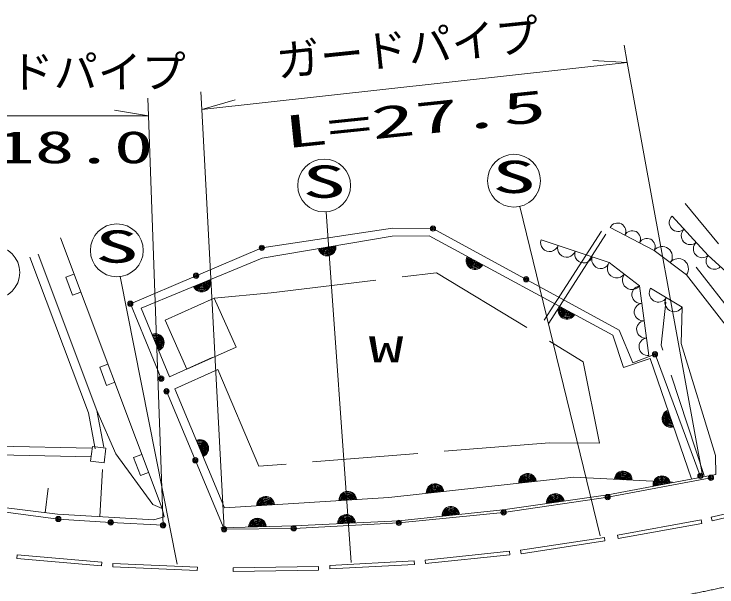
# Model space of a CAD drawing. Units: millimetres, scale not verified. Extents: x 40000 to 680000, y 20000 to 380000.
# Drawn here: x 162721 to 202627, y 272050 to 304561 of the extents above; entities that cross this region are included whole.
import ezdxf
from ezdxf.enums import TextEntityAlignment as Align

# ---------------------------------------------------------------- set-up
doc = ezdxf.new("R2010")
doc.units = ezdxf.units.MM
doc.header["$LTSCALE"] = 1000
doc.linetypes.add('CHAIN', pattern=[18.5, 12, -1.5, 3.5, -1.5])
doc.linetypes.add('DASHED', pattern=[7.5, 6, -1.5])
for name, color, linetype, lineweight in [('M-BGD', 7, 'Continuous', 13), ('M-BMK', 2, 'CHAIN', 13), ('M-STR-HTXT', 7, 'Continuous', 13)]:
    doc.layers.add(name, color=color, linetype=linetype, lineweight=lineweight)
doc.layers.add('M-BMK-HTXT', color=7, linetype='Continuous')
doc.styles.add('ＭＳ ゴシック', font='')
doc.styles.get('ＭＳ ゴシック').set_extended_font_data('MS Gothic')

msp = doc.modelspace()

# ---------------------------------------------------------------- linework, layer by layer
at = {"layer": 'M-BGD', "linetype": 'DASHED'}
for p, q in [((202711, 291525), (200820, 293815)), ((192826, 287188), (196315, 292613)), ((193079, 287026), (196568, 292451)), ((201443, 290196), (205142, 285445)), ((177309, 288743), (186707, 289884)), ((186707, 289884), (195028, 284827)), ((200891, 289766), (204766, 284789)), ((174089, 288442), (177309, 288743)), ((199462, 285767), (199730, 288211)), ((201911, 278375), (199462, 285767)), ((195028, 284827), (195964, 280201)), ((176614, 278898), (174286, 284390)), ((193119, 280234), (176614, 278898)), ((195964, 280201), (193119, 280234))]:
    msp.add_line(p, q, dxfattribs=at)
at = {"layer": 'M-BGD'}
for p, q in [((200080, 293099), (202137, 290865)), ((176789, 291297), (184199, 292414)), ((184199, 292414), (186506, 292389)), ((186506, 292389), (197084, 286630)), ((199065, 291144), (196568, 292451)), ((165352, 291856), (171133, 276500)), ((176808, 290711), (184190, 291960)), ((184190, 291960), (186282, 291976)), ((186282, 291976), (196721, 286338)), ((192640, 291752), (196517, 290467)), ((164094, 290941), (167423, 282061)), ((169324, 288125), (176789, 291297)), ((200891, 289766), (199065, 291144)), ((163626, 290765), (166939, 281927)), ((169936, 287868), (176808, 290711)), ((202137, 290865), (204881, 288320)), ((196517, 290467), (198226, 289130)), ((165655, 289632), (166123, 289808)), ((166040, 288609), (165655, 289632)), ((198226, 289130), (198767, 285191)), ((198860, 289007), (200645, 287920)), ((166040, 288609), (166508, 288785)), ((171077, 283872), (169324, 288125)), ((174089, 288442), (171294, 287196)), ((175334, 285649), (174089, 288442)), ((171547, 283977), (169936, 287868)), ((200604, 285865), (200645, 287920)), ((171294, 287196), (172538, 284404)), ((197084, 286630), (197857, 284775)), ((196721, 286338), (197319, 284509)), ((202548, 279500), (200604, 285865)), ((172538, 284404), (175334, 285649)), ((171547, 283977), (173977, 285074)), ((197319, 284509), (198844, 285021)), ((197857, 284775), (199111, 285255)), ((198844, 285021), (201190, 278190)), ((199111, 285255), (201684, 278352)), ((167582, 284514), (168050, 284690)), ((167967, 283490), (167582, 284514)), ((171855, 283294), (174286, 284390)), ((167967, 283490), (168435, 283666)), ((171374, 283152), (174652, 275319)), ((174671, 276539), (171855, 283294)), ((166939, 281927), (167318, 279887)), ((167423, 282061), (167810, 279979)), ((167423, 282061), (168492, 279610)), ((167136, 279927), (154935, 280198)), ((167068, 279190), (167171, 280014)), ((167171, 280014), (167939, 279918)), ((167939, 279918), (167837, 279094)), ((167125, 279427), (154924, 279698)), ((168492, 279610), (170594, 276719)), ((169509, 279395), (169977, 279571)), ((169894, 278372), (169509, 279395)), ((202556, 278428), (202548, 279500)), ((167837, 279094), (167068, 279190)), ((167737, 278720), (167584, 276041)), ((169894, 278372), (170362, 278548)), ((194499, 278271), (183999, 277122)), ((200109, 277987), (194499, 278271)), ((202286, 278246), (196424, 277149)), ((202556, 278428), (196440, 277270)), ((164662, 277655), (164490, 276264)), ((183999, 277122), (174671, 276539)), ((196440, 277270), (190470, 276418)), ((196424, 277149), (190514, 276278)), ((202308, 276003), (206991, 277074)), ((165186, 276178), (159331, 276900)), ((170594, 276719), (171133, 276500)), ((207035, 276879), (202353, 275808)), ((165234, 275904), (162258, 276286)), ((170666, 275866), (165186, 276178)), ((171133, 276500), (171242, 276019)), ((190470, 276418), (184568, 275810)), ((190514, 276278), (184569, 275686)), ((168211, 275712), (165234, 275904)), ((171242, 276019), (170666, 275866)), ((184568, 275810), (178619, 275511)), ((196988, 274985), (201728, 275853)), ((201728, 275853), (201764, 275657)), ((202353, 275808), (202308, 276003)), ((171183, 275548), (168211, 275712)), ((178619, 275511), (174459, 275399)), ((178601, 275374), (174652, 275319)), ((184569, 275686), (178601, 275374)), ((201764, 275657), (197024, 274789)), ((197024, 274789), (196988, 274985)), ((191481, 274134), (196236, 274855)), ((196266, 274658), (191511, 273937)), ((196236, 274855), (196266, 274658)), ((162896, 273868), (162879, 273669)), ((167706, 273455), (162896, 273868)), ((186053, 273578), (190845, 274072)), ((190865, 273873), (186073, 273379)), ((190845, 274072), (190865, 273873)), ((191511, 273937), (191481, 274134)), ((162879, 273669), (167689, 273255)), ((167689, 273255), (167706, 273455)), ((168331, 273387), (168322, 273188)), ((173132, 273176), (168331, 273387)), ((180647, 273268), (185439, 273531)), ((185439, 273531), (185450, 273332)), ((186073, 273379), (186053, 273578)), ((168322, 273188), (173123, 272976)), ((173123, 272976), (173132, 273176)), ((180001, 273207), (175167, 273134)), ((175167, 273134), (175170, 272934)), ((175170, 272934), (180004, 273007)), ((180004, 273007), (180001, 273207)), ((180658, 273068), (180647, 273268)), ((185450, 273332), (180658, 273068))]:
    msp.add_line(p, q, dxfattribs=at)
for centre, radius in [((186506, 292389), 150), ((186506, 292389), 100), ((186506, 292389), 50), ((176789, 291297), 150), ((176789, 291297), 100), ((176789, 291297), 50), ((173056, 289711), 150), ((173056, 289711), 100), ((173056, 289711), 50), ((191795, 289510), 150), ((191795, 289510), 100), ((191795, 289510), 50), ((169324, 288125), 150), ((169324, 288125), 100), ((169324, 288125), 50), ((199111, 285255), 150), ((199111, 285255), 100), ((199111, 285255), 50), ((171077, 283872), 150), ((171077, 283872), 100), ((171077, 283872), 50), ((171374, 283152), 150), ((171374, 283152), 100), ((171374, 283152), 50), ((173013, 279236), 150), ((173013, 279236), 100), ((173013, 279236), 50), ((201684, 278352), 150), ((201684, 278352), 100), ((201684, 278352), 50), ((202286, 278246), 150), ((202286, 278246), 100), ((202286, 278246), 50), ((196424, 277149), 150), ((196424, 277149), 100), ((196424, 277149), 50), ((190514, 276278), 150), ((190514, 276278), 100), ((190514, 276278), 50), ((165234, 275904), 150), ((165234, 275904), 100), ((165234, 275904), 50), ((168211, 275712), 150), ((168211, 275712), 100), ((168211, 275712), 50), ((184569, 275686), 150), ((184569, 275686), 100), ((171183, 275548), 150), ((171183, 275548), 100), ((171183, 275548), 50), ((174652, 275319), 150), ((174652, 275319), 150), ((174652, 275319), 100), ((174652, 275319), 100), ((174652, 275319), 50), ((174652, 275319), 50), ((178601, 275374), 150), ((178601, 275374), 100), ((178601, 275374), 50), ((184569, 275686), 50)]:
    msp.add_circle(centre, radius, dxfattribs=at)
for centre, radius, start, end in [((200423, 292727), 506, 132.6312, 312.6312), ((196984, 292233), 470, 332.3799, 152.3799), ((197816, 291797), 470, 332.3799, 152.3799), ((201108, 291982), 506, 132.6312, 312.6312), ((193124, 291592), 511, 161.6541, 341.6541), ((198649, 291362), 470, 332.3799, 152.3799), ((180499, 291335), 500, 189.6035, 9.6035), ((180499, 291335), 500, 189.6035, 9.6035), ((180499, 291335), 450, 189.6035, 9.6035), ((180499, 291335), 400, 189.6035, 9.6035), ((180499, 291335), 350, 189.6035, 9.6035), ((180499, 291335), 300, 189.6035, 9.6035), ((180499, 291335), 250, 189.6035, 9.6035), ((180499, 291335), 200, 189.6035, 9.6035), ((180499, 291335), 150, 189.6035, 9.6035), ((180499, 291335), 100, 189.6035, 9.6035), ((180499, 291335), 50, 189.6035, 9.6035), ((194094, 291270), 511, 161.6541, 341.6541), ((199522, 290799), 572, 322.9648, 142.9648), ((201794, 291237), 506, 132.6312, 312.6312), ((195063, 290949), 511, 161.6541, 341.6541), ((188892, 290566), 500, 151.6276, 331.6276), ((188892, 290566), 500, 151.6276, 331.6276), ((188892, 290566), 450, 151.6276, 331.6276), ((188892, 290566), 400, 151.6276, 331.6276), ((188892, 290566), 350, 151.6276, 331.6276), ((188892, 290566), 300, 151.6276, 331.6276), ((188892, 290566), 250, 151.6276, 331.6276), ((188892, 290566), 200, 151.6276, 331.6276), ((188892, 290566), 150, 151.6276, 331.6276), ((188892, 290566), 100, 151.6276, 331.6276), ((188892, 290566), 50, 151.6276, 331.6276), ((196032, 290627), 511, 161.6541, 341.6541), ((200434, 290111), 572, 322.9648, 142.9648), ((202480, 290547), 468, 137.1502, 317.1502), ((196944, 290132), 542, 141.9834, 321.9834), ((197799, 289464), 542, 141.9834, 321.9834), ((173372, 289290), 500, 202.471, 22.471), ((173372, 289290), 500, 202.471, 22.471), ((173372, 289290), 450, 202.471, 22.471), ((173372, 289290), 400, 202.471, 22.471), ((173372, 289290), 350, 202.471, 22.471), ((173372, 289290), 300, 202.471, 22.471), ((173372, 289290), 250, 202.471, 22.471), ((173372, 289290), 200, 202.471, 22.471), ((173372, 289290), 150, 202.471, 22.471), ((173372, 289290), 100, 202.471, 22.471), ((173372, 289290), 50, 202.471, 22.471), ((198294, 288638), 497, 97.8154, 277.8154), ((199306, 288735), 522, 148.6576, 328.6576), ((198429, 287653), 497, 97.8154, 277.8154), ((200199, 288192), 522, 148.6576, 328.6576), ((194112, 287747), 500, 151.6276, 331.6276), ((194112, 287747), 500, 151.6276, 331.6276), ((194112, 287747), 450, 151.6276, 331.6276), ((194112, 287747), 400, 151.6276, 331.6276), ((194112, 287747), 350, 151.6276, 331.6276), ((194112, 287747), 300, 151.6276, 331.6276), ((194112, 287747), 250, 151.6276, 331.6276), ((194112, 287747), 200, 151.6276, 331.6276), ((194112, 287747), 150, 151.6276, 331.6276), ((194112, 287747), 100, 151.6276, 331.6276), ((194112, 287747), 50, 151.6276, 331.6276), ((198564, 286668), 497, 97.8154, 277.8154), ((170742, 285923), 500, 292.4893, 112.4893), ((170742, 285923), 500, 292.4893, 112.4893), ((170742, 285923), 450, 292.4893, 112.4893), ((170742, 285923), 400, 292.4893, 112.4893), ((170742, 285923), 350, 292.4893, 112.4893), ((170742, 285923), 300, 292.4893, 112.4893), ((170742, 285923), 250, 292.4893, 112.4893), ((198699, 285683), 497, 97.8154, 277.8154), ((170742, 285923), 200, 292.4893, 112.4893), ((170742, 285923), 150, 292.4893, 112.4893), ((170742, 285923), 100, 292.4893, 112.4893), ((170742, 285923), 50, 292.4893, 112.4893), ((200017, 281606), 500, 108.9477, 288.9477), ((200017, 281606), 500, 108.9477, 288.9477), ((200017, 281606), 450, 108.9477, 288.9477), ((200017, 281606), 400, 108.9477, 288.9477), ((200017, 281606), 350, 108.9477, 288.9477), ((200017, 281606), 300, 108.9477, 288.9477), ((200017, 281606), 250, 108.9477, 288.9477), ((200017, 281606), 200, 108.9477, 288.9477), ((200017, 281606), 150, 108.9477, 288.9477), ((200017, 281606), 100, 108.9477, 288.9477), ((200017, 281606), 50, 108.9477, 288.9477), ((173263, 279916), 500, 292.6298, 112.6298), ((173263, 279916), 500, 292.6298, 112.6298), ((173263, 279916), 450, 292.6298, 112.6298), ((173263, 279916), 400, 292.6298, 112.6298), ((173263, 279916), 350, 292.6298, 112.6298), ((173263, 279916), 300, 292.6298, 112.6298), ((173263, 279916), 250, 292.6298, 112.6298), ((173263, 279916), 200, 292.6298, 112.6298), ((173263, 279916), 150, 292.6298, 112.6298), ((173263, 279916), 100, 292.6298, 112.6298), ((173263, 279916), 50, 292.6298, 112.6298), ((197304, 278129), 500, 357.0979, 177.0979), ((197304, 278129), 500, 357.0979, 177.0979), ((197304, 278129), 450, 357.0979, 177.0979), ((191874, 277984), 500, 6.2459, 186.2459), ((191874, 277984), 500, 6.2459, 186.2459), ((191874, 277984), 450, 6.2459, 186.2459), ((191874, 277984), 400, 6.2459, 186.2459), ((191874, 277984), 350, 6.2459, 186.2459), ((191874, 277984), 300, 6.2459, 186.2459), ((191874, 277984), 250, 6.2459, 186.2459), ((191874, 277984), 200, 6.2459, 186.2459), ((197304, 278129), 400, 357.0979, 177.0979), ((197304, 278129), 350, 357.0979, 177.0979), ((197304, 278129), 300, 357.0979, 177.0979), ((197304, 278129), 250, 357.0979, 177.0979), ((197304, 278129), 200, 357.0979, 177.0979), ((197304, 278129), 150, 357.0979, 177.0979), ((197304, 278129), 100, 357.0979, 177.0979), ((197304, 278129), 50, 357.0979, 177.0979), ((199498, 277849), 500, 10.716, 190.716), ((199498, 277849), 500, 10.716, 190.716), ((199498, 277849), 450, 10.716, 190.716), ((199498, 277849), 400, 10.716, 190.716), ((199498, 277849), 350, 10.716, 190.716), ((199498, 277849), 300, 10.716, 190.716), ((186624, 277410), 500, 6.2459, 186.2459), ((186624, 277410), 500, 6.2459, 186.2459), ((186624, 277410), 450, 6.2459, 186.2459), ((186624, 277410), 400, 6.2459, 186.2459), ((186624, 277410), 350, 6.2459, 186.2459), ((191874, 277984), 150, 6.2459, 186.2459), ((191874, 277984), 100, 6.2459, 186.2459), ((191874, 277984), 50, 6.2459, 186.2459), ((199498, 277849), 250, 10.716, 190.716), ((199498, 277849), 200, 10.716, 190.716), ((199498, 277849), 150, 10.716, 190.716), ((199498, 277849), 100, 10.716, 190.716), ((199498, 277849), 50, 10.716, 190.716), ((181667, 276976), 500, 3.5806, 183.5806), ((181667, 276976), 500, 3.5806, 183.5806), ((181667, 276976), 450, 3.5806, 183.5806), ((181667, 276976), 400, 3.5806, 183.5806), ((186624, 277410), 300, 6.2459, 186.2459), ((186624, 277410), 250, 6.2459, 186.2459), ((186624, 277410), 200, 6.2459, 186.2459), ((186624, 277410), 150, 6.2459, 186.2459), ((186624, 277410), 100, 6.2459, 186.2459), ((186624, 277410), 50, 6.2459, 186.2459), ((177003, 276685), 500, 3.5806, 183.5806), ((177003, 276685), 500, 3.5806, 183.5806), ((177003, 276685), 450, 3.5806, 183.5806), ((177003, 276685), 400, 3.5806, 183.5806), ((177003, 276685), 350, 3.5806, 183.5806), ((177003, 276685), 300, 3.5806, 183.5806), ((181667, 276976), 350, 3.5806, 183.5806), ((181667, 276976), 300, 3.5806, 183.5806), ((181667, 276976), 250, 3.5806, 183.5806), ((181667, 276976), 200, 3.5806, 183.5806), ((181667, 276976), 150, 3.5806, 183.5806), ((181667, 276976), 100, 3.5806, 183.5806), ((181667, 276976), 50, 3.5806, 183.5806), ((193455, 276844), 500, 8.1269, 188.1269), ((193455, 276844), 500, 8.1269, 188.1269), ((193455, 276844), 450, 8.1269, 188.1269), ((193455, 276844), 400, 8.1269, 188.1269), ((193455, 276844), 350, 8.1269, 188.1269), ((193455, 276844), 300, 8.1269, 188.1269), ((193455, 276844), 250, 8.1269, 188.1269), ((193455, 276844), 200, 8.1269, 188.1269), ((193455, 276844), 150, 8.1269, 188.1269), ((177003, 276685), 250, 3.5806, 183.5806), ((177003, 276685), 200, 3.5806, 183.5806), ((177003, 276685), 150, 3.5806, 183.5806), ((177003, 276685), 100, 3.5806, 183.5806), ((177003, 276685), 50, 3.5806, 183.5806), ((187519, 276114), 500, 5.8783, 185.8783), ((187519, 276114), 500, 5.8783, 185.8783), ((187519, 276114), 450, 5.8783, 185.8783), ((193455, 276844), 100, 8.1269, 188.1269), ((193455, 276844), 50, 8.1269, 188.1269), ((181594, 275661), 500, 2.8776, 182.8776), ((181594, 275661), 500, 2.8776, 182.8776), ((187519, 276114), 400, 5.8783, 185.8783), ((187519, 276114), 350, 5.8783, 185.8783), ((187519, 276114), 300, 5.8783, 185.8783), ((187519, 276114), 250, 5.8783, 185.8783), ((187519, 276114), 200, 5.8783, 185.8783), ((187519, 276114), 150, 5.8783, 185.8783), ((187519, 276114), 100, 5.8783, 185.8783), ((187519, 276114), 50, 5.8783, 185.8783), ((176539, 275455), 500, 1.5445, 181.5445), ((176539, 275455), 500, 1.5445, 181.5445), ((176539, 275455), 450, 1.5445, 181.5445), ((176539, 275455), 400, 1.5445, 181.5445), ((176539, 275455), 350, 1.5445, 181.5445), ((176539, 275455), 300, 1.5445, 181.5445), ((181594, 275661), 450, 2.8776, 182.8776), ((181594, 275661), 400, 2.8776, 182.8776), ((181594, 275661), 350, 2.8776, 182.8776), ((181594, 275661), 300, 2.8776, 182.8776), ((181594, 275661), 250, 2.8776, 182.8776), ((181594, 275661), 200, 2.8776, 182.8776), ((181594, 275661), 150, 2.8776, 182.8776), ((181594, 275661), 100, 2.8776, 182.8776), ((176539, 275455), 250, 1.5445, 181.5445), ((176539, 275455), 200, 1.5445, 181.5445), ((176539, 275455), 150, 1.5445, 181.5445), ((176539, 275455), 100, 1.5445, 181.5445), ((176539, 275455), 50, 1.5445, 181.5445), ((181594, 275661), 50, 2.8776, 182.8776)]:
    msp.add_arc(centre, radius, start, end, dxfattribs=at)
at = {"layer": 'M-BMK'}
msp.add_open_spline([(179108, 268988), (179846, 269018), (180584, 269049), (181322, 269086), (182060, 269124), (182798, 269168), (183535, 269221), (184272, 269274), (185009, 269337), (185745, 269404), (190158, 269811), (194557, 270410), (198916, 271213), (205494, 272425), (211984, 274101), (218384, 276050), (224750, 277988), (231026, 280195), (237258, 282518), (241422, 284070), (245566, 285674), (249704, 287292), (250394, 287561), (251084, 287831), (251774, 288101), (252463, 288371), (253153, 288640), (253843, 288909), (254533, 289179), (255222, 289449), (255912, 289719)], degree=3, knots=[0, 0, 0, 0, 1, 1, 1, 2, 2, 2, 3, 3, 3, 4, 4, 4, 5, 5, 5, 6, 6, 6, 7, 7, 7, 8, 8, 8, 9, 9, 9, 10, 10, 10, 10], dxfattribs=at)
at = {"layer": 'M-STR-HTXT'}
for p, q in [((197531, 301811), (197351, 302795)), ((173386, 299153), (197531, 301811)), ((197531, 301811), (195575, 301920)), ((201820, 278288), (197531, 301811)), ((173386, 299153), (173333, 300152)), ((170352, 298792), (170316, 299791)), ((173386, 299153), (175271, 299685)), ((170352, 298792), (168420, 299113)), ((174652, 275319), (173386, 299153)), ((157352, 298792), (170352, 298792)), ((171183, 275548), (170352, 298792)), ((180449, 293339), (181862, 273433)), ((191433, 293640), (195991, 274948)), ((168752, 289664), (171981, 273344))]:
    msp.add_line(p, q, dxfattribs=at)
for centre in [(191105, 295104), (180325, 294834), (168556, 291151), (161549, 289893)]:
    msp.add_circle(centre, 1500, dxfattribs=at)

# ---------------------------------------------------------------- texts
at = {"layer": 'M-BMK-HTXT', "style": 'ＭＳ ゴシック', "width": 2}
msp.add_text('W', height=1466, dxfattribs=at).set_placement((183844, 284357), align=Align.BOTTOM_CENTER)
at = {"layer": 'M-STR-HTXT', "style": 'ＭＳ ゴシック'}
msp.add_text('ガードパイプ', height=1833, rotation=5.928, dxfattribs=at).set_placement((177755, 300415), align=Align.BOTTOM_LEFT)
msp.add_text('ガードパイプ', height=1833, dxfattribs=at).set_placement((157470, 299823), align=Align.BOTTOM_LEFT)
at = {"layer": 'M-STR-HTXT', "style": 'ＭＳ ゴシック', "width": 2}
msp.add_text('L=27.5', height=1833, rotation=5.921, dxfattribs=at).set_placement((178186, 296388), align=Align.BOTTOM_LEFT)
at = {"layer": 'M-STR-HTXT', "style": 'ＭＳ ゴシック'}
for s, width, p in [('L=18.0', 1.8, (157166, 295545)), ('S', 2, (189855, 293854)), ('S', 2, (179075, 293584)), ('S', 2, (167306, 289901))]:
    msp.add_text(s, height=1833, dxfattribs=dict(at, width=width)).set_placement(p, align=Align.BOTTOM_LEFT)

doc.saveas('drawing.dxf')
